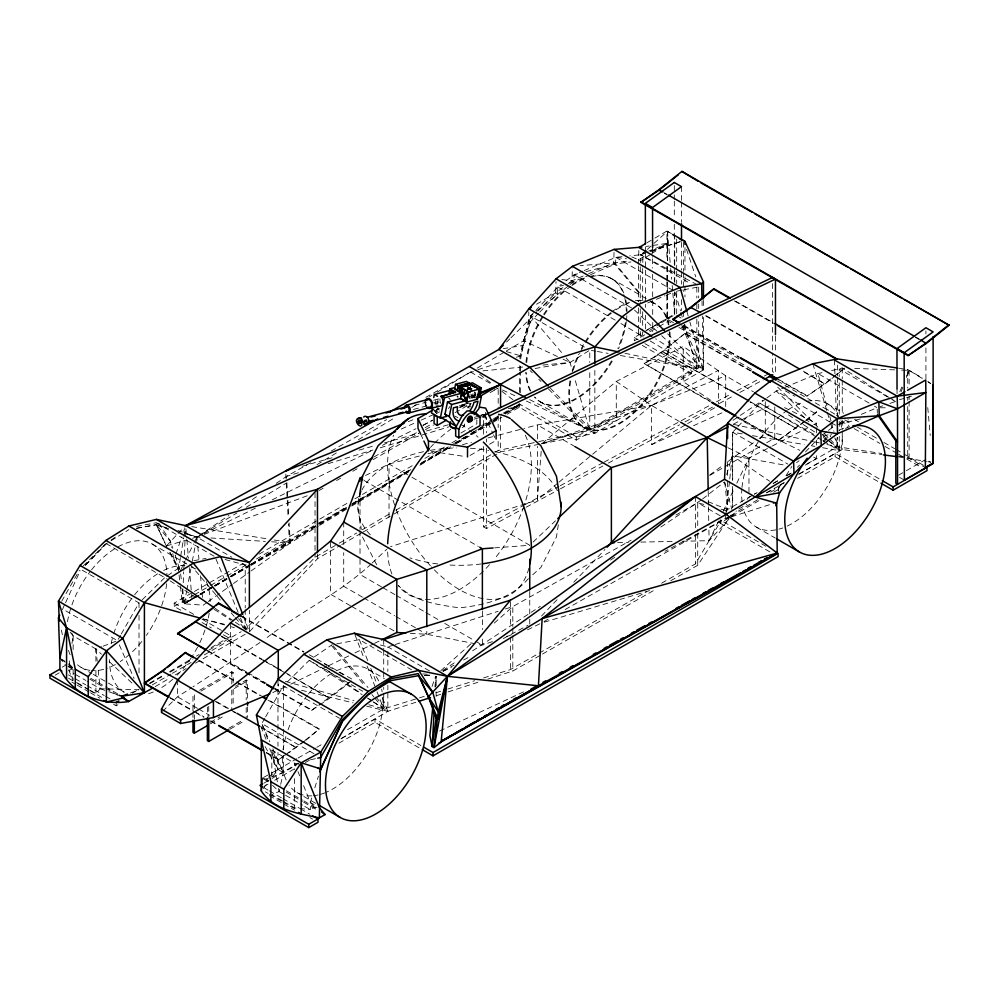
<?xml version="1.0" encoding="UTF-8"?>
<svg xmlns="http://www.w3.org/2000/svg" width="999" height="999" viewBox="0 0 999 999"><rect width="100%" height="100%" fill="white"/><g stroke="black" fill="none" stroke-linecap="round" stroke-linejoin="round"><path stroke-width="0.75" stroke-dasharray="5 3.75" d="M667.369 294.443L667.344 319.093L660.851 323.201M667.369 292.907L667.382 282.118M667.382 280.582L667.394 266.721M667.394 260.564L667.432 231.293L674.75 236.301M667.344 294.468L667.344 319.093L674.737 314.822L674.737 291.733M674.737 282.492L674.737 271.716M674.737 265.559L674.75 237.849M436.138 696.49L436.151 691.845M436.163 685.639L436.176 676.348L435.502 687M654.083 243.319L667.432 231.293L667.344 260.627M671.465 233.629L666.957 231.019L666.845 260.339M519.48 392.307L519.692 372.302M519.705 370.754L519.767 364.598M519.83 358.441C521.478 342.782 529.395 327.859 528.758 311.813M520.292 392.782L520.516 372.777M520.529 371.241L520.604 365.085M520.666 358.928L523.726 340.709L530.569 315.996L534.765 311.538M736.862 427.772L732.667 432.23L732.454 480.219M537.887 311.139L555.694 292.844L556.006 281.606M568.256 283.591L572.027 280.819L572.377 267.794M614.023 252.397L613.723 262.874L638.548 292.682L640.259 293.669L615.534 263.911L613.723 262.874L580.069 265.697M638.548 264.248L638.873 249.051M182.967 588.886L182.38 602.772L184.203 603.821L203.222 605.169L207.005 602.459M183.229 582.704L183.679 571.903M183.754 570.367L184.141 561.101M184.403 554.932L185.127 537.962M185.19 536.413L185.514 528.696M570.054 284.628L573.826 281.855L574.138 274.775L582.754 271.154M539.685 312.175L557.492 293.881L557.804 287L561.301 284.378M622.015 256.681L615.834 257.317L615.521 263.911L590.496 274.675M516.283 357.28L520.704 355.856L530.269 321.865L530.569 315.996L535.252 312.15M541.196 451.361L537.425 500.012L390.497 546.678M471.978 388.399L471.978 389.148M434.915 686.95L436.026 676.311M725.898 514.16L725.386 518.743L562.986 610.776M726.061 512.624L729.582 480.494M729.745 478.946L732.292 455.694L785.763 465.309M73.139 669.692L73.139 680.469L68.919 670.679L69.855 657.367M71.965 643.518L73.139 635.826L71.753 633.054M360.139 491.433L357.804 506.605L361.301 529.37M558.329 524.825L556.455 536.962L540.809 567.569L529.507 577.597M180.444 557.692L178.459 569.905L180.245 584.84M180.694 556.156L183.666 537.837M183.916 536.301L185.152 528.671M778.046 490.472L780.256 484.777M198.963 595.354L184.203 603.821L186.513 591.695M186.801 590.172L190.834 568.943M192.283 561.351L195.454 544.667M195.742 543.156L196.903 537.087L228.908 515.409M437.038 404.62L438.611 396.94M472.852 390.934L469.667 389.098L470.566 384.752M469.667 389.098L470.554 386.576M470.192 389.185L471.241 384.627M469.48 397.277L470.067 394.38M470.367 392.932L471.253 388.599M474.45 397.527L471.266 395.691L471.703 393.544M471.965 398.564L473.139 392.869M474.013 398.014L475.949 392.12M282.555 800.923L271.828 794.729L279.046 791.558L280.369 785.726M280.707 784.277L283.366 772.627L283.366 755.581M726.66 474.625L732.292 455.694L769.592 481.243M283.891 801.697L294.605 807.879L310.339 809.627L310.339 802.459L312.138 796.615M314.822 787.849L318.419 776.161M169.768 552.584L178.459 569.905L173.963 559.702L175.424 555.444M175.911 554.02L181.756 536.975M183.704 531.293L184.665 528.459M538.636 313.261L530.269 321.865L523.726 340.709L523.576 345.392L503.359 348.614M432.03 686.488L435.664 676.248M901.16 391.633L902.746 387.387M906.455 377.472L909.115 370.379L923.138 378.996M899.862 391.62L902.946 384.54M906.642 376.049L909.115 370.379L899.774 370.042M62.4 609.677L64.798 604.045M65.572 602.734L80.157 570.829M470.417 403.683L467.32 409.053M718.568 521.066L709.115 540.684L682.742 541.233M723.288 511.251L734.103 488.836M736.8 483.229L748.963 458.004L771.016 446.665M180.282 570.966L184.94 561.475M185.602 560.127L193.581 543.868M194.243 542.507L196.903 537.087L202.235 533.866M435.539 412.337L437.724 408.316M61.663 601.298L79.383 570.317M118.232 639.323L120.542 635.289M121.304 633.94L139.023 602.959L81.493 569.742M264.872 718.169L261.788 723.551L268.656 741.708M265.647 716.82L283.366 685.851L339.548 718.293M467.12 388.798L470.417 387.387M661.6 583.204L695.366 563.923L721.315 520.104M726.036 512.15L727.609 509.49L753.071 494.955L748.963 497.277L745.816 500.711M786.063 475.599L791.87 466.408M471.341 388.511L470.354 389.298M670.729 580.719L697.727 565.284L730.968 514.997M263.162 788.623L268.719 781.455M272.427 776.685L277.972 769.517L296.715 758.803M136.501 528.259L156.356 524.712L166.433 545.916L176.973 534.59M90.559 690.521L95.916 693.618L100.2 688.748L97.89 667.332M729.033 518.981L709.115 540.684L708.853 526.835M730.082 517.844L736.375 510.988M770.616 492.107L778.596 487.412L783.815 481.73M235.339 622.215L249.375 631.83L317.47 558.703L340.359 545.354M535.814 310.414L557.804 287L563.623 285.127M737.911 426.648L759.902 403.234L765.734 398.863M805.494 451.91L819.105 437.412M541.558 615.996L558.741 597.964M573.788 582.18L604.944 549.487M85.415 565.159L105.906 543.893L109.865 541.595M85.552 565.234L106.031 543.968M178.059 533.466L184.565 526.735M240.497 618.044L245.23 629.445L315.035 557.292L337.924 543.943M510.926 337.799L536.838 312.212M797.414 467.257L799.512 465.109M83.392 565.784L94.168 555.169M95.255 554.108L104.957 544.542M142.258 599.775L164.91 577.472L187.912 561.763M287.675 681.593L309.24 660.364L362.762 691.258M162.55 711.413L177.497 696.803L191.733 687.649M506.555 342.045L509.84 338.861M533.091 542.082L555.469 520.804M683.753 289.797L696.84 287.262L698.688 285.527L698.688 297.839M538.723 441.608L589.772 430.357L696.84 368.831L698.688 367.095L698.688 317.844M371.166 563.973C339.46 593.593 299.25 612.275 265.172 638.998M372.29 562.924L386.788 549.25M646.291 250.337L640.559 254.757L629.732 255.881M647.402 249.338L652.971 244.33M440.834 670.654L472.177 642.757M494.23 623.126L512.812 606.58L631.106 540.172M528.384 578.596C511.426 598.813 484.627 605.107 459.465 607.842C438.236 604.832 413.973 601.673 398.464 585.626M679.357 421.491L651.498 405.407L616.283 381.481L616.283 420.754L541.783 443.756L616.283 381.481L683.254 346.416L725.711 375.811L753.408 391.795M557.829 483.079L537.425 500.012L537.425 446.366M559.04 482.092L591.458 455.194M592.657 454.208L651.498 405.407L718.468 370.342L718.468 404.046M536.426 311.188L568.806 285.564M268.481 777.185L277.972 769.517L277.972 752.409M467.232 388.648L467.894 388.299M751.523 371.029L685.214 333.204L662.237 351.486L644.193 363.574L710.501 401.923M685.214 333.204L662.237 352.023L644.193 364.111M348.976 682.367L321.89 702.946M351.386 680.968L329.633 698.289L311.576 710.376L275.037 689.535M303.684 741.445L287.412 753.271M304.895 740.484L319.405 728.945L267.982 699.612M304.895 741.021L288.699 752.934M306.106 740.059L319.405 728.945M844.317 368.094L824.974 383.491L806.93 396.103L778.508 379.895M835.851 375.362L824.974 384.016L806.93 396.103M837.062 374.4L844.317 368.619M804.682 421.166L778.171 440.509L737.574 417.357M805.893 420.204L819.192 409.615M804.682 421.69L778.171 440.509M805.893 420.729L817.981 411.101M796.665 462.624L799.063 460.726M701.373 499.925L659.989 527.597M702.597 498.976L724.487 481.905L731.892 509.502M565.971 280.881L574.138 274.775L580.044 273.214M766.907 397.989L776.235 391.009L783.416 387.999M822.602 434.79L827.272 431.306M828.433 430.432L835.439 425.187L831.393 422.852M536.525 304.245L555.694 292.844L566.995 284.515M709.69 475.037L723.288 465.01M728.221 461.351L754.17 442.207M759.103 438.561L765.284 434.003L765.284 401.723M823.176 441.87L830.718 436.326M208.267 601.56L232.23 584.427M233.491 583.528L249.887 571.815M251.149 570.916L290.247 542.969L318.319 526.136M260.04 642.507L193.019 686.825M111.151 539.997L117.532 535.639M314.348 656.867L332.242 644.655M237.862 509.34L258.354 495.467M276.273 483.316L286.513 476.386L312.225 461.8M733.029 420.279L762.699 400.387M311.576 710.376L320.604 703.808M266.209 752.896L278.384 759.839L286.126 754.133M278.384 759.839L287.412 753.795M182.417 588.886L184.203 603.821L194.63 597.127M442.694 670.516L457.005 661.101M472.614 650.836L540.284 606.331M610.551 560.114L615.746 556.693M650.461 254.408L640.259 260.751L640.259 265.235M651.76 253.584L667.344 243.706L648.688 251.074M649.163 330.607L659.552 324.026M111.014 540.734L128.908 529.645M203.571 533.066L236.938 512.937M246.278 507.305L286.326 483.154M317.033 464.635L338.386 451.748M358.404 439.672L395.779 417.132M411.8 407.467L417.132 404.245M429.145 397.003L431.818 395.392M437.162 392.17L470.529 372.053L476.436 370.142M250.799 564.997L318.544 525.024M319.867 524.225L350.324 505.969M351.648 505.169L411.301 469.405L352.535 504.245M420.641 463.811L449.987 446.216M455.319 443.019L499.338 416.62M504.682 413.424L519.355 404.632L520.154 405.094L505.457 413.911M319.655 525.324L346.391 509.303M351.735 506.093L409.215 471.628M419.905 465.209L450.649 446.778M455.994 443.568L492.082 421.928M493.419 421.116L500.099 417.12M198.851 595.279L184.203 603.821L198.951 595.054M200.287 594.268L213.699 586.288M215.035 585.501L229.782 576.735M231.119 575.936L249.887 564.785M251.236 563.985L318.256 524.15M319.605 523.351L350.437 505.019M351.773 504.22L410.764 469.168M421.491 462.787L452.322 444.468M453.658 443.668L467.07 435.701M472.427 432.517L492.544 420.567M493.881 419.767L499.238 416.583M504.607 413.386L519.355 404.632L516.358 405.482M184.203 603.821L198.901 595.129M200.237 594.343L213.599 586.438M214.935 585.651L229.62 576.947M230.956 576.161L249.663 565.097M250.999 564.31L347.19 507.405M420.766 463.886L448.976 447.202M455.681 443.231L491.945 421.778M493.294 420.979L500.012 417.008M505.382 413.836L520.154 405.094L508.254 408.728M646.927 242.807L653.608 238.873M654.944 238.087L666.957 231.019M477.172 368.132L505.107 351.673M506.431 350.899L523.726 340.709L557.392 356.531M729.382 516.396L665.084 551.286M730.706 515.609L758.641 499.163M638.548 329.083L638.548 335.14L640.259 336.139L642.669 334.727L642.669 331.643M263.474 778.508L266.109 779.108L283.366 772.627L296.753 764.784M340.959 738.848L387.849 711.325L417.245 701.847M200.187 594.505L213.499 586.738M214.835 585.963L229.483 577.422M230.819 576.648L249.463 565.784M339.273 543.169L356.78 532.954M362.175 529.82L390.447 513.336M395.841 510.189L494.155 452.884M495.504 452.097L498.189 450.537L537.225 441.933M341.708 544.567L361.9 532.792M363.249 532.005L392.857 514.722M394.205 513.936L500.561 451.898L540.097 444.093M541.62 443.793L594.842 433.279L703.458 369.842L703.458 315.896M725.711 406.556L725.711 375.811L651.498 405.407L651.498 444.68L686.325 424.35M687.662 423.564L718.468 405.569M155.17 686.613L169.98 678.009M175.362 674.874L186.126 668.618M195.542 663.136L245.329 634.178M766.395 492.857L774.487 488.161M779.894 485.027L783.94 482.679M798.775 474.075L842.257 449.538L881.755 454.682M631.755 256.88L638.548 259.765L646.64 255.095M652.022 251.973L666.845 243.419L646.266 246.441M423.189 425.349L432.292 420.092M460.964 432.979L476.848 423.801L476.848 415.247M62.2 667.195L65.647 665.209L60.852 659.465M646.865 329.97L658.628 323.177M659.939 322.427L674.313 314.123L674.313 292.445M180.856 610.264L174.226 606.43L174.226 603.109L193.094 592.22M194.443 591.445L242.969 563.424M259.141 554.083L318.456 519.842M319.805 519.068L348.114 502.722M354.845 498.838L412.812 465.372M424.937 458.366L446.503 445.916M451.898 442.807L457.292 439.685M481.555 425.686L492.332 419.455M493.681 418.681L501.773 414.011M503.121 413.224L519.293 403.896L576.286 436.788L691.308 370.379L691.308 373.701L576.286 440.109L519.293 407.205L507.167 414.21M644.742 334.79L634.315 340.809L634.315 337.487L643.443 332.217M643.943 332.03L656.068 325.025M657.417 324.25L668.194 317.919L670.891 319.48M55.232 675.137L59.203 672.839M174.226 606.43L193.094 595.541M194.443 594.767L209.278 586.201M210.614 585.426L225.449 576.86M226.798 576.086L247.015 564.41M256.443 558.965L315.759 524.725M317.108 523.938L346.765 506.818M352.147 503.708L411.463 469.468M420.891 464.023L450.549 446.903M457.292 443.007L490.984 423.551M492.332 422.777L501.773 417.332M649.949 331.78L657.779 327.26M659.078 326.511L668.194 321.241L672.24 323.576M199.975 594.055L213.324 586.351M214.66 585.589L229.345 577.122M230.682 576.348L249.363 565.571M250.699 564.81L289.423 542.482L288.449 523.813M72.153 668.818L68.919 670.679L74.126 673.688M470.117 455.444L484.415 447.19M489.622 444.18L494.817 441.183M132.243 693.156L138.923 689.298M149.625 683.116L164.335 674.625M169.693 671.54L191.084 659.178M196.441 656.093L199.113 654.545M211.151 647.602L231.219 636.013L231.219 639.335L201.786 656.318M113.536 704.208L116.196 705.744L120.205 703.421M152.298 684.889L171.029 674.088M172.365 673.314L191.084 662.499M199.663 690.284L231.793 671.74L233.154 672.527L233.154 683.229M201.036 691.083L233.154 672.527M235.489 686.238L246.204 680.057L247.565 680.843L247.565 700.711M234.178 688.573L247.565 680.843M210.377 722.289L219.743 716.882M210.402 723.85L225.125 715.359M228.796 728.296L243.519 719.792M230.17 729.083L244.892 720.579M263.986 783.116L270.667 779.257M272.003 778.483L298.751 763.036M341.558 738.323L374.987 719.03L420.879 745.516M738.785 508.991L746.815 504.358M766.87 492.769L784.265 482.742M798.975 474.238L835.089 453.396L880.968 479.882M263.986 786.438L267.994 784.115M274.688 780.256L294.742 768.681M305.444 762.499L309.453 760.177M338.886 743.194L374.987 722.339L420.879 748.838M765.946 546.291L720.067 519.805L720.067 523.126L730.756 516.945M732.092 516.171L758.853 500.724M773.563 492.232L780.244 488.374M797.639 478.334L835.089 456.718L880.968 483.204M317.008 807.404L314.648 807.13L310.339 809.627L303.821 805.856M898.476 475.237L905.007 471.466M906.318 470.704L925.923 459.39M374.013 456.943L417.095 432.305M425.174 427.684L431.905 423.826M460.177 407.654L468.244 403.034L470.829 404.533M319.081 490.534L323.114 488.224M336.588 480.519L340.622 478.209M352.747 471.266L358.129 468.181M372.939 459.702L418.731 433.491M425.462 429.645L433.554 425.025M455.094 412.687L471.253 403.434M490.109 392.644L498.189 388.024L494.006 390.097M200.312 594.58L213.736 586.875M215.072 586.101L229.845 577.634M231.181 576.86L249.975 566.071M251.323 565.309L290.247 542.969L289.123 522.839M709.927 475.299L761.263 445.841M766.67 442.744L774.774 438.086L799.812 450.337M773.276 483.329L778.683 480.219M786.787 475.574L792.182 472.465M807.042 463.936L816.508 458.516L816.508 453.921M298.052 758.041L315.447 748.064M316.795 747.302L323.476 743.456M347.577 729.657L383.716 708.94L417.982 698.301M487.824 679.095L512.812 671.028L541.158 654.82M542.507 654.045L655.881 589.21M773.164 483.491L779.869 479.67M786.563 475.836L791.92 472.777M805.319 465.134L837.487 446.778L881.767 453.509M483.553 677.946L510.377 669.617L646.753 591.695M149.775 683.653L164.573 675.262M169.942 672.202L192.807 659.228M208.941 650.062L241.196 631.73M331.168 451.061L386.638 419.617M425.874 397.365L470.529 372.053L473.626 371.753M544.043 621.515L548.101 619.218M675.973 514.985L697.727 502.772L706.468 505.182M263.474 777.484L270.067 773.863M271.391 773.139L277.972 769.517L283.366 772.652L272.889 748.788M443.044 671.091L454.008 665.184M463.598 660.002L470.454 656.306M503.346 638.548L528.021 625.237M483.591 446.541L483.591 526.873L523.314 505.531M524.687 504.807L558.928 486.413M560.289 485.676L602.747 462.862M604.12 462.137L710.951 404.745M716.433 401.81L731.493 393.718M736.975 390.771L758.89 378.996M764.372 376.061L769.842 373.114M483.591 526.873L486.463 528.533L524.812 507.929M526.186 507.192L559.053 489.535M560.427 488.811L602.884 465.996M608.366 463.061L679.582 424.8M685.064 421.853L712.462 407.142M719.305 403.471L734.377 395.379M739.847 392.432L763.136 379.92M733.416 424.113L772.015 404.27M772.389 445.954L812.362 425.399M813.748 424.687L816.508 423.276L816.508 426.336M192.545 538.349L202.472 534.328M203.871 533.641L255.482 508.104M272.215 499.825L374.051 449.438M382.417 445.304L415.896 428.733M422.864 425.287L432.629 420.454M459.14 407.342L467.507 403.209M443.106 671.39L451.398 667.307M527.497 629.857L539.947 623.738M285.252 686.85L272.64 692.619M290.834 684.128L327.085 666.47M328.484 665.796L349.4 655.606M354.982 652.884L373.102 644.055M374.5 643.368L380.082 640.659M365.534 475.437L389.023 464.023L420.492 455.731M483.591 434.178L483.591 415.634L486.401 414.298M439.66 731.006L526.411 690.546M651.498 444.68L687.911 428.234M693.506 425.711L725.711 411.163M401.261 429.033L415.447 422.677M421.116 420.142L435.302 413.786M436.725 413.149L439.56 411.875M469.355 398.539L476.448 395.367M561.875 279.533L572.027 280.819L583.141 276.036M588.698 273.639L613.723 262.874L629.782 260.851M569.455 283.266L589.11 275.274M845.466 428.446L849.637 426.648M584.203 270.554L615.834 257.317L626.523 258.816M647.714 302.934L654.894 299.925M656.343 299.325L664.959 295.716M666.408 295.105L670.716 293.306M784.864 387.4L817.931 373.551L824.025 372.265M839.747 423.376L848.376 419.767M861.313 414.348L877.134 407.729L874.437 406.181M408.266 421.653L415.472 418.756M434.228 411.226L439.997 408.903M468.831 397.315L476.048 394.418M647.265 251.648L642.956 253.346L642.669 267.033M70.23 632.255L73.139 635.826L95.916 648.975L101.661 646.753M103.097 646.203L117.457 640.671L62.6 609.003M186.476 533.99L196.903 537.087L202.735 534.902M204.196 534.353L307.742 495.579M130.394 692.981L139.023 689.747L100.2 688.748L87.163 681.218M889.035 397.44L842.257 367.969L830.107 370.966M492.432 641.595L482.38 645.142L476.373 643.968M506.78 636.513L511.088 634.989M541.783 443.756L651.498 405.407L537.425 424.912L523.926 428.459M879.957 406.78L882.791 405.819M889.872 403.434L895.541 401.523L890.334 398.251M436.463 409.278L439.398 408.304M644.855 253.346L640.559 254.757L640.259 260.751L638.548 259.765M650.599 251.461L682.155 241.096M477.909 369.667L510.377 359.19M393.731 644.992L387.849 646.89L380.357 644.979M395.192 644.517L498.114 611.326M505.457 608.953L512.812 606.58L512.812 626.535M436.363 695.691L440.771 694.268M448.126 691.895L478.996 681.942M729.844 517.332L725.386 518.743L721.44 516.471M731.33 516.858L774.375 503.184M650.212 251.074L682.142 241.084M419.468 697.839L425.437 695.991M435.864 692.757L441.82 690.896M447.789 689.048L474.612 680.731M298.426 472.752L286.513 476.386L286.775 481.031M328.184 463.673L372.827 450.049M380.269 447.777L448.726 426.885M474.026 419.168L479.97 417.345M481.468 416.895L485.926 415.534M544.305 622.165L649.949 590.496M166.433 545.916L186.738 540.034M899.425 399.725L905.181 398.052M906.63 397.639L912.387 395.966M823.263 436.226L828.808 434.627M302.16 466.258L332.118 457.754M359.078 450.099L375.562 445.429M384.54 442.882L418.993 433.104M426.486 430.981L448.951 424.6M474.413 417.382L478.908 416.096M480.407 415.671L486.401 413.973M467.932 387.774L469.405 388.948L466.533 389.71M467.632 389.111L470.492 388.349M414.273 405.407L426.198 402.21M433.666 400.212L441.121 398.214M433.541 402.797L440.559 400.924M413.499 409.428L428.421 405.432M434.39 403.833L440.347 402.235M471.266 395.691L475.686 394.505M435.227 411.925L437.724 411.251M466.983 403.409L463.049 404.47L469.393 408.129M585.963 271.666L615.521 263.911L630.981 261.938M427.997 453.746L453.471 447.04M462.475 444.667L471.466 442.295M487.949 437.949L496.953 435.576M498.451 435.177L522.427 428.858M838.436 424.438L862.437 418.431M310.527 759.752L317.769 758.179M682.305 290.085L675.024 291.496L680.481 310.826M136.576 526.386L156.169 522.777L161.988 524.825M136.626 528.321L156.356 524.712L166.496 527.809M193.931 560.651L205.994 558.429M336.763 643.818L359.378 639.647L411.551 669.78M535.139 368.481L570.029 362.462L589.772 350.174L589.772 362.512M482.904 370.854L524.7 366.833M542.932 365.072L570.029 362.462L572.602 371.316M424.737 675.711L430.457 675.249M494.605 547.864L529.745 545.267L409.115 475.636M424.35 675.312L430.269 675.049M617.594 542.582L628.446 542.357M640.859 542.107L673.438 541.421M880.244 407.754L888.036 407.804M854.694 368.419L898.226 369.992M410.302 633.304L426.798 634.29L474.875 643.681M186.763 533.99L196.903 537.087L201.561 537.387M210.901 537.974L265.347 541.396M271.578 541.795L290.247 542.969M422.727 673.925L427.21 674.213M898.476 456.868L926.46 461.438M459.465 405.369L470.916 406.88M898.563 368.194L907.729 369.58L922.577 378.159M898.563 456.056L907.729 457.455L925.349 467.632M461.613 404.37L470.629 405.769M482.642 417.42L485.651 417.882L492.844 433.379M431.468 451.361L466.021 456.705M191.746 526.61L268.057 539.01M274.163 540.009L289.423 542.482M732.667 480.032L732.667 432.23L743.331 434.066M752.459 435.639L804.232 444.555M811.837 445.879L814.884 446.403M822.502 447.714L839.247 450.599L839.247 432.13M591.308 350.437L595.891 351.236M597.414 351.511L608.129 353.371M620.367 355.507L696.84 368.831L696.84 318.044M927.909 461.7L930.793 462.237L928.321 460.776M625.012 353.284L703.458 369.842L702.334 316.034M733.628 424.413L813.398 441.595M814.909 441.92L819.417 442.894M826.947 444.518L837.487 446.778L837.487 437.537M298.951 764.173L294.605 763.236L271.828 750.087L271.828 776.26M301.536 690.284L353.022 702.834M366.645 706.156L387.849 711.325L387.849 691.383M203.346 618.993L224.288 624.225M458.316 397.078L456.993 396.491M225.1 559.515L245.23 564.997L245.23 607.954M721.028 509.203L726.847 510.801M202.884 618.893L225.374 625.149M231.381 626.823L234.378 627.659M285.427 681.38L353.921 700.586M368.818 704.77L383.716 708.94L383.716 687.349M506.381 351.573L520.704 355.856M156.681 525.162L168.594 528.696M100.2 688.748L107.392 691.233M108.829 691.733L117.457 694.73M177.984 530.444L182.355 531.98M183.804 532.492L196.903 537.087L231.805 557.242M68.169 666.196L71.965 667.694M469.505 388.474L470.204 388.561L469.243 388.261M707.979 501.635L727.609 509.49L727.609 480.182M502.422 389.972L517.919 397.14M526.373 401.049L589.772 430.357L589.772 370.217M563.011 359.165L570.029 362.462L564.11 355.494M784.502 407.617L816.508 423.276M813.723 457.155L816.508 458.516M728.096 447.789L748.963 458.004L748.963 494.255M529.67 399.612L594.842 433.279L594.842 368.506M448.713 398.426L449.438 398.801M697.327 284.802L640.559 254.757L690.147 283.391M735.614 301.149L773.513 322.752M734.265 300.899L773.513 323.289M705.881 315.572L758.666 345.666M803.321 371.141L824.974 384.016L801.972 370.891M705.881 316.096L758.666 346.203M683.778 325.337L739.26 356.98M778.508 379.37L806.93 395.579M683.778 325.874L739.26 357.517M685.214 333.741L751.523 371.553M785.351 390.846L794.829 396.253M729.907 390.085L662.237 351.486L729.907 390.609M750.212 401.66L796.215 428.421L750.212 402.185M644.193 363.574L710.501 401.398M737.574 416.833L778.171 439.985M241.633 616.196L303.883 651.698M309.29 654.782L352.597 679.482M241.633 616.72L303.883 652.222M324.176 663.798L326.885 665.346M328.234 666.121L332.305 668.431M339.061 672.29L344.48 675.374M221.366 636.026L261.963 659.178M263.311 659.952L275.499 666.895M276.848 667.669L283.616 671.528M284.965 672.29L329.633 698.289L287.675 674.362M221.366 636.55L264.673 661.251M266.021 662.012L278.209 668.968M279.558 669.73L286.326 673.588M207.38 650.424L265.572 683.603M275.037 689.01L311.576 709.852M207.38 650.948L265.572 684.14M198.963 660.252L235.502 681.093M236.85 681.867L261.214 695.754M198.963 660.776L235.502 681.618M236.85 682.392L259.852 695.516M267.982 700.137L319.405 729.47M216.583 701.685L230.12 709.402M231.481 710.177L235.539 712.499M261.251 727.16L296.428 747.751L261.251 727.684M215.235 701.448L231.481 710.701M232.829 711.475L235.539 713.024M170.117 697.564L193.132 710.689M194.48 711.463L203.958 716.857M210.714 720.716L217.482 724.575M266.209 752.359L278.384 759.315M170.117 698.089L194.48 711.987M195.829 712.762L203.958 717.394M210.714 721.253L217.482 725.112M664.372 192.795L667.07 194.343M915.321 336.8L919.367 339.123M664.372 193.319L667.07 194.867M915.321 337.325L919.367 339.648M887.499 396.878L839.247 369.031L839.247 376.723M892.856 399.975L895.541 401.523M869.055 403.072L817.931 373.551L828.183 410.589M615.834 257.317L673.688 290.721M676.71 315.509L681.505 318.269M611.525 278.621L648.638 300.05M649.987 300.824L655.381 303.933M827.547 403.871L843.718 413.199M854.507 419.43L858.541 421.765M681.68 325.699L739.635 359.165M777.384 380.956L838.036 415.971M844.779 419.867L851.51 423.763M856.905 426.873L878.471 439.323M883.865 442.432L894.654 448.663M895.991 449.438L902.734 453.334M904.083 454.108L924.3 465.784M673.588 322.727L666.845 318.806L666.845 294.193M681.093 327.048L684.964 329.295L703.458 369.842L655.656 338.748M678.983 327.472L754.47 371.054M840.733 420.854L848.825 425.524M854.207 428.633L879.819 443.419M885.214 446.541L897.339 453.534M898.688 454.32L905.431 458.204M906.78 458.991L921.602 467.544M830.057 422.077L776.235 391.009L808.865 421.865M574.138 274.775L633.329 308.953L657.155 331.406M572.027 280.819L573.826 281.855M899.562 477.372L904.357 480.144M813.723 434.315L759.902 403.234L816.77 437.175M557.804 287L617.007 321.178M634.315 337.487L638.299 339.772M644.917 343.606L691.308 370.379M555.694 292.844L557.492 293.881M642.27 345.392L691.308 373.701M736.263 417.257L765.284 434.003L774.774 438.086L774.774 404.383M732.667 432.23L787.836 464.073M584.39 347.065L530.569 315.996L563.124 354.333M528.459 320.829L530.269 321.865M540.359 401.885L584.215 427.197M756.38 527.135L775.249 538.024M720.117 515.709L697.727 502.772L697.727 531.743M470.529 372.053L492.919 384.977M720.067 523.126L771.353 552.734M575.074 446.653L537.425 424.912L537.425 440.234M474.6 395.167L478.571 397.465M477.235 398.763L471.216 395.392L474.75 397.427M483.591 415.634L486.463 417.295L486.463 432.742M455.232 416.208L457.904 417.744M407.779 474.862L389.023 464.023L389.023 519.443M364.048 480.444L478.346 546.441M381.531 586.913L360.015 574.487L360.015 557.392M382.879 587.687L394.98 594.68M396.316 595.454L424.563 611.763M425.899 612.537L439.348 620.304M444.73 623.401L474.313 640.484M475.661 641.258L482.38 645.142L482.38 637.374M362.475 597.152L343.718 586.326L343.718 552.659M363.811 597.926L394.63 615.721M395.979 616.495L416.071 628.109M417.42 628.883L426.798 634.29L426.798 628.171M350.437 605.731L330.557 594.255L330.557 541.121M351.76 606.493L394.168 630.981M429.47 670.916L387.849 646.89L387.849 649.949M242.545 563.448L245.23 564.997M152.223 544.055L189.972 565.846M191.321 566.633L195.354 568.968A71.166 41.084 -60 0 0 191.159 567.057M368.244 669.305L384.415 678.646M106.031 543.481L168.794 579.982M174.226 603.109L194.106 614.585M202.06 619.18L223.264 631.43M224.588 632.192L231.219 636.013M202.06 622.502L211.338 627.859M223.264 634.74L231.219 639.335M246.466 671.877L230.544 662.687L230.544 624.375M247.789 672.639L266.346 683.353M274.3 687.949L278.284 690.247L278.284 684.115M313.973 753.683L261.788 723.551L269.805 741.782M197.465 708.328L177.497 696.803L177.497 681.705M198.789 709.103L209.44 715.247M81.056 667.32L91.846 673.551M93.194 674.325L124.188 692.232A71.166 41.084 -60 0 1 109.453 659.652M297.078 792.569L302.472 795.679M303.821 796.465L315.946 803.458M303.596 785.651L310.339 802.459L316.77 806.181M61.189 659.065L65.047 661.288M268.806 780.656L266.109 779.108L268.269 781.181M286.338 790.783L302.51 800.124M303.858 800.898L316.97 808.778M90.759 678.309L104.246 686.101M105.594 686.875L117.72 693.88M263.499 778.983L268.856 782.08M286.263 792.132L302.335 801.41M303.671 802.185L317.07 809.914M68.332 666.758L73.689 669.842M89.76 679.12L104.483 687.624M105.832 688.398L117.882 695.354M272.577 785.326L279.046 791.558L284.265 794.567M285.564 795.316L302.51 805.107M75.437 674.45L85.864 680.469M68.481 674.874L73.776 677.934M75.112 678.708L85.714 684.827M87.038 685.589L104.258 695.541M105.594 696.303L110.889 699.362M264.023 787.774L268.069 790.109M269.418 790.883L281.568 797.901M282.917 798.676L299.113 808.029M300.462 808.815L309.902 814.26M77.16 682.792L89.223 689.747M68.481 678.196L76.436 682.792M77.76 683.553L88.362 689.672M89.685 690.446L104.258 698.863M265.372 791.87L268.069 793.431M269.418 794.205L281.568 801.223M282.917 801.997L297.764 810.576M309.902 817.582L312.612 819.143M269.293 795.604L282.567 803.283M283.903 804.045L294.53 810.177M71.891 682.092L75.874 684.39M77.21 685.164L89.161 692.057M90.497 692.831L99.788 698.201M818.094 437.962L822.052 440.334M823.376 441.121L839.247 450.599L835.963 438.748M620.991 323.564L643.618 337.063M650.274 341.034L696.84 368.831L684.265 324.213M928.246 382.13L930.793 383.691M309.24 660.364L362.075 694.617M367.232 697.964L372.377 701.298M373.676 702.135L387.849 711.325L381.019 694.13M170.092 580.831L196.004 597.589M214.136 609.328L230.981 620.217M788.411 414.91L816.82 433.354M823.276 437.55L828.446 440.909M829.732 441.745L837.487 446.778L837.162 437.475M710.926 400.449L683.254 381.655L683.254 346.416M927.759 381.406L930.244 383.117M325.749 669.268L361.813 693.955M368.256 698.363L372.115 701.011M373.401 701.885L383.716 708.94L377.06 691.808M214.935 608.216L234.066 621.328M61.114 659.215L67.17 663.698M68.382 664.597L73.227 668.194M479.645 374.338L493.294 384.74M501.985 391.371L513.149 399.887M467.582 387.162L468.806 389.535M661.688 335.676L696.84 368.831M822.364 434.64L826.872 438.886M827.996 439.96L839.247 450.599M95.916 661.288L95.916 648.975L101.448 654.195M109.178 661.513L134.603 685.564M777.684 387.15L817.919 427.26M824.437 433.766L828.783 438.111M829.869 439.198L837.487 446.778L834.839 437.874M530.157 370.617L532.317 372.789M538.823 379.308L540.996 381.481M548.588 389.086L589.772 430.357L574.313 377.222M667.669 333.878L703.458 369.842L689.859 321.94M550.337 388.174L594.842 433.279M310.339 802.459L314.648 807.13M68.919 663.523L72.365 667.257M189.922 564.148L216.071 595.017M217.07 596.203L221.104 600.948M231.156 612.824L234.178 616.383M235.177 617.569L244.231 628.259M333.241 645.841L367.994 687.512M375.936 697.04L387.849 711.325M331.768 645.791L364.111 685.114M371.953 694.642L373.913 697.027M374.887 698.214L383.716 708.94M238.549 618.581L249.375 631.83L249.375 610.227M469.38 388.236L468.731 387.275M434.428 410.139L436.963 413.736M158.878 523.276L170.467 541.321L172.802 548.376M170.08 552.509L179.583 569.705M265.097 746.565L277.972 769.517L268.893 746.553M682.205 325.986L698.688 367.095M469.143 387.949L468.856 387.237M362.475 536.962L376.76 564.91M283.366 772.627L271.828 750.087L277.447 782.342M166.821 546.965L156.231 524.637L170.467 541.321L171.628 547.452M493.506 434.79L494.805 437.612M420.616 433.978L423.226 439.622M119.306 644.879L134.091 678.521M474.787 392.02L475.886 394.568M474.662 392.058L475.761 394.605M474.537 393.668L475.636 396.228M238.124 612.337L215.035 556.768L156.169 522.777L156.356 524.712M295.729 766.046L294.605 763.236L294.605 769.392M297.977 771.64L299.663 775.848M359.378 639.647L367.919 661.151M370.766 668.319L376.461 682.654M260.951 726.46L266.621 740.808M354.895 634.677L363.761 657.529M367.095 666.096L374.85 686.088M243.319 615.908L249.375 631.83M686.513 249.313L695.766 276.835M175.137 555.432L179.82 569.555M812.861 363.711L826.935 411.176M827.372 412.662L830.007 421.566M830.444 423.052L832.642 430.469M686.887 311.451L688.161 315.946M680.906 312.312L682.579 318.269M829.819 416.521L831.043 420.966M831.455 422.452L833.915 431.331M61.339 630.132L62.375 634.69M172.79 553.571L173.963 559.702M278.509 788.486L279.046 791.558M180.644 573.95L181.531 581.418M180.419 586.338L182.38 602.772L191.97 598.676L191.558 594.005M95.916 648.975L97.24 661.213M724.824 482.305L727.609 509.49M196.903 537.087L197.19 540.184M197.765 546.366L198.913 558.753M200.487 575.774L202.497 597.427M927.759 407.592L930.256 435.464M667.432 231.293L670.541 266.87M670.679 268.419L671.615 279.245M672.165 285.427L672.702 291.621M672.839 293.169L674.737 314.822M185.914 528.721L186.726 538.049M186.85 539.597L188.474 558.254M189.273 567.582L191.433 592.457M286.863 482.579L288.686 515.097M285.851 474.038L286.251 481.818M286.338 483.379L288.124 517.594M877.197 409.128L877.372 413.286M834.427 359.952L834.914 373.901M835.139 380.107L836.388 415.771M778.596 487.412L778.696 491.046M702.01 300.649L702.172 308.341M708.216 491.433L708.466 505.282M708.491 506.83L708.828 525.299M732.492 486.351L732.642 507.817L732.667 486.201M897.027 389.011L897.04 393.668M652.609 247.889L652.622 257.205M652.622 258.766L652.634 268.082M652.647 274.3L652.684 299.151M652.697 300.699L652.709 314.685M652.722 322.452L652.747 331.768M645.429 246.84L645.429 251.511M645.429 253.059L645.454 268.594M645.466 270.142L645.516 302.759M645.516 304.32L645.516 307.43M645.529 315.197L645.554 330.719M925.923 330.844L925.923 333.941M925.923 347.889L925.923 378.858M909.115 370.379L909.115 387.337M909.115 396.591L909.115 399.675M909.115 401.211L909.115 458.254M907.729 369.58L907.729 388.087M907.729 397.327L907.729 400.412M907.729 406.581L907.729 457.455M842.257 367.969L842.257 378.733M842.257 380.282L842.257 414.135M842.257 420.292L842.257 429.533M842.257 431.068L842.257 449.538M839.247 382.879L839.247 415.197M839.247 421.353L839.247 430.594M837.487 365.085L837.487 375.874M837.487 377.41L837.487 417.495M835.089 453.396L835.089 456.718M816.508 427.872L816.508 434.003M816.508 440.122L816.508 446.253M775.461 336.238L775.461 351.685M775.461 357.854L775.461 373.301L772.589 371.64L772.589 353.109M772.589 283.604L772.589 351.561M727.609 461.675L727.609 478.646M703.458 300.474L703.458 308.179M698.688 303.996L698.688 308.604M697.727 533.266L697.727 565.284M696.84 287.262L696.84 298.027M696.84 304.183L696.84 308.803M695.366 496.578L695.366 528.721M695.366 534.84L695.366 563.923M684.964 247.59L684.964 270.717M684.964 276.873L684.964 284.59M684.964 286.126L684.964 296.915M684.964 324.663L684.964 329.295M683.591 242.17L683.591 271.453M683.591 273.002L683.591 291.496M683.591 311.538L683.591 317.707M683.591 325.412L683.591 328.496M681.505 186.638L681.505 200.574M681.505 202.123L681.505 222.253M681.505 242.382L681.505 270.267M681.505 271.815L681.505 284.203M681.505 299.688L681.505 310.527M676.685 238.961L676.685 269.767M676.685 271.303L676.685 283.629M676.685 291.333L676.685 314.435M674.313 185.577L674.313 193.319M674.313 194.867L674.313 199.525M674.313 201.074L674.313 218.107M674.313 224.3L674.313 267.657M674.313 269.206L674.313 281.606M668.194 317.919L668.194 321.241M667.344 266.783L667.344 280.632M667.344 282.168L667.344 292.932M666.845 266.496L666.845 280.344M666.845 281.88L666.845 292.645M642.669 268.569L642.669 300.874M642.669 311.651L642.669 330.107M640.259 266.733L640.259 302.772M640.259 308.841L640.259 325.524M640.259 331.581L640.259 336.139M638.548 265.746L638.548 301.785M638.548 307.854L638.548 327.56M576.286 436.788L576.286 440.109M529.745 591.445L529.745 617.619M529.745 619.155L529.745 626.86M519.293 403.896L519.293 407.205M512.812 628.071L512.812 634.203M512.812 635.739L512.812 671.028M510.377 601.748L510.377 627.971M510.377 637.225L510.377 669.617M500.561 416.695L500.561 451.898M498.189 389.548L498.189 407.842M498.189 415.459L498.189 427.659M498.189 441.383L498.189 450.537M486.463 438.923L486.463 442.02M486.463 448.201L486.463 528.533M485.651 412.287L485.651 417.882M482.38 610.938L482.38 629.595M464.547 423.988L464.547 424.6A7.492 4.321 0 0 1 462.35 427.659M387.849 651.485L387.849 671.44M387.849 685.239L387.849 689.847M383.716 639.522L383.716 648.776M383.716 650.324L383.716 670.379M383.716 671.915L383.716 679.632M374.987 719.03L374.987 722.339M360.015 492.107L360.015 529.408M360.015 530.968L360.015 555.844M343.718 522.04L343.718 546.528M317.47 554.07L317.47 558.703M315.035 492.844L315.035 551.161M315.035 552.684L315.035 557.292M294.605 778.633L294.605 807.879M283.366 685.851L283.366 727.684M283.366 729.233L283.366 749.387M277.972 680.843L277.972 746.178M247.565 706.817L247.565 717.507M246.204 680.057L246.204 699.912M246.204 707.554L246.204 718.244M245.23 609.49L245.23 629.445M233.154 689.335L233.154 706.131M231.793 671.74L231.793 683.965M231.793 690.072L231.793 709.927M208.741 706.318L208.741 717.007M207.38 707.055L207.38 716.221M194.343 708.691L194.343 694.942L192.969 694.155L192.969 710.951M194.343 714.797L194.343 719.38M192.969 712.487L192.969 718.593M139.023 602.959L139.023 607.604M139.023 615.359L139.023 674.25M116.196 702.422L116.196 705.744M95.916 670.529L95.916 693.618M73.139 635.826L73.139 649.675M441.046 403.658A11.988 6.918 -60 0 1 440.197 396.728M439.398 410.102A17.97 10.377 -60 0 1 437.375 408.229M436.101 405.419A17.97 10.377 -60 0 1 436.101 397.827M457.704 395.854A1.848 1.311 75 0 1 457.579 397.19M450.374 400.075A5.619 3.971 75 0 1 449.712 398.801M426.123 406.343A5.07 3.584 75 0 1 425.012 402.622M426.598 405.794A4.121 2.91 75 0 1 425.799 401.76M449.687 406.618A2.997 1.723 -60 0 1 448.401 408.504M464.285 425.112A7.492 4.321 0 0 1 463.548 426.148M525.262 435.177A101.661 58.704 -60 0 1 524.3 505.044M523.813 506.481A101.661 58.704 -60 0 1 495.417 557.742M489.522 564.66A101.661 58.704 -60 0 1 484.39 570.079M483.341 571.116A101.661 58.704 -60 0 1 398.164 585.352M391.908 573.988A101.661 58.704 -60 0 1 387.575 548.114M430.419 447.44A101.661 58.704 -60 0 1 433.504 444.18M434.54 443.131A101.661 58.704 -60 0 1 450.711 429.27M481.068 414.96A101.661 58.704 -60 0 1 485.514 414.198M528.908 568.181A101.661 58.704 60 0 1 431.443 566.87M430.419 565.771A101.661 58.704 60 0 1 395.117 506.481M394.63 505.044A101.661 58.704 60 0 1 393.668 435.177M460.714 424.325A101.661 58.704 60 0 1 468.219 429.27M469.48 430.182A101.661 58.704 60 0 1 478.071 437.162M481.243 563.936A101.661 58.691 0 0 1 446.978 564.86M437.687 563.936A101.661 58.691 0 0 1 409.977 557.879M370.342 534.852A101.661 58.691 0 0 1 361.263 491.421M361.85 490.197A101.661 58.691 0 0 1 424.225 451.548M430.169 450.399A101.661 58.691 0 0 1 456.356 447.939M470.392 448.251A101.661 58.691 0 0 1 488.773 450.399M494.705 451.548A101.661 58.691 0 0 1 557.667 491.421M588.973 276.611A71.166 41.084 -60 0 1 624.55 297.153M624.875 298.426A71.166 41.084 -60 0 1 626.261 311.201M625.349 322.739A71.166 41.084 -60 0 1 617.794 348.364M611.525 360.801A71.166 41.084 -60 0 1 534.353 396.978M530.107 390.709A71.166 41.084 -60 0 1 525.686 372.29M525.973 362.212A71.166 41.084 -60 0 1 542.757 315.734M543.593 314.423A71.166 41.084 -60 0 1 566.408 288.711M572.365 284.353A71.166 41.084 -60 0 1 586.425 277.372M650.461 301.611A71.166 41.084 -60 0 1 668.294 324.638M669.243 331.643A71.166 41.084 -60 0 1 615.059 425.399A71.166 41.084 -60 0 1 570.179 379.682M572.177 371.178A71.166 41.084 -60 0 1 578.496 354.233M581.256 348.663A71.166 41.084 -60 0 1 583.491 344.618M585.064 341.958A71.166 41.084 -60 0 1 610.726 312.675M611.912 311.775A71.166 41.084 -60 0 1 629.557 302.272M635.239 300.799A71.166 41.084 -60 0 1 644.243 300.312M117.944 546.853A71.166 41.084 -60 0 1 166.97 576.635M166.608 583.741A71.166 41.084 -60 0 1 160.752 608.179M160.227 609.59A71.166 41.084 -60 0 1 146.391 635.376M141.808 641.483A71.166 41.084 -60 0 1 130.719 653.358M129.67 654.295A71.166 41.084 -60 0 1 120.217 661.588M115.335 664.535A71.166 41.084 -60 0 1 106.169 668.581M103.621 669.342A71.166 41.084 -60 0 1 91.483 670.541M89.885 670.354A71.166 41.084 -60 0 1 76.149 663.573M70.155 654.77A71.166 41.084 -60 0 1 68.481 650.349M67.47 621.715A71.166 41.084 -60 0 1 90.547 571.078M91.483 569.892A71.166 41.084 -60 0 1 116.646 547.589M206.269 581.518A71.166 41.084 -60 0 1 210.102 601.548M209.191 613.086A71.166 41.084 -60 0 1 198.314 645.704M197.602 647.077A71.166 41.084 -60 0 1 192.133 656.418M191.284 657.717A71.166 41.084 -60 0 1 175.936 676.298M172.802 679.208A71.166 41.084 -60 0 1 159.778 688.698M153.209 691.995A71.166 41.084 -60 0 1 146.753 694.243M111.164 643.618A71.166 41.084 -60 0 1 113.287 635.202M113.724 633.778A71.166 41.084 -60 0 1 131.831 598.401M134.615 594.805A71.166 41.084 -60 0 1 158.591 573.189M163.711 570.392A71.166 41.084 -60 0 1 184.94 565.746M591.258 276.636A71.166 41.084 -60 0 1 624.825 296.004M625.886 300.15A71.166 41.084 -60 0 1 626.985 311.613M626.86 315.821A71.166 41.084 -60 0 1 626.473 320.179M626.286 321.666A71.166 41.084 -60 0 1 618.506 348.776M612.25 361.213A71.166 41.084 -60 0 1 535.077 397.402M530.831 391.121A71.166 41.084 -60 0 1 526.411 372.702M526.698 362.625A71.166 41.084 -60 0 1 543.468 316.159M544.305 314.847A71.166 41.084 -60 0 1 570.691 286.413M571.89 285.577A71.166 41.084 -60 0 1 587.137 277.784M651.173 302.023A71.166 41.084 -60 0 1 669.018 325.062M669.967 332.068A71.166 41.084 -60 0 1 615.771 425.811A71.166 41.084 -60 0 1 570.891 380.095M573.301 370.179A71.166 41.084 -60 0 1 579.87 353.246M580.556 351.848A71.166 41.084 -60 0 1 584.215 345.03M585.789 342.37A71.166 41.084 -60 0 1 611.438 313.099M616.221 309.678A71.166 41.084 -60 0 1 631.555 302.285M637.512 300.961A71.166 41.084 -60 0 1 644.954 300.724M806.555 401.461A71.166 41.084 -60 0 1 839.622 419.318M840.571 422.39A71.166 41.084 -60 0 1 841.857 429.108M842.282 436.438A71.166 41.084 -60 0 1 784.078 527.435M782.779 527.934A71.166 41.084 -60 0 1 778.933 529.145M775.798 529.857A71.166 41.084 -60 0 1 743.356 508.603M742.07 501.885A71.166 41.084 -60 0 1 741.87 488.911M741.995 487.45A71.166 41.084 -60 0 1 787.187 410.414M788.386 409.602A71.166 41.084 -60 0 1 803.72 402.21M823.213 440.784A71.166 41.084 -60 0 1 831.518 434.503M839.023 430.194A71.166 41.084 -60 0 1 848.114 426.748M336.601 670.729A71.166 41.084 -60 0 1 379.145 681.855M381.593 689.11A71.166 41.084 -60 0 1 382.142 691.77M382.829 697.427A71.166 41.084 -60 0 1 326.086 792.344M324.775 792.881A71.166 41.084 -60 0 1 319.63 794.58M318.069 794.967A71.166 41.084 -60 0 1 313.399 795.741M311.888 795.853A71.166 41.084 -60 0 1 289.073 785.152M286.164 780.019A71.166 41.084 -60 0 1 282.467 755.781M283.029 749.937A71.166 41.084 -60 0 1 286.164 735.539M288.024 729.857A71.166 41.084 -60 0 1 307.492 695.142M308.441 693.98A71.166 41.084 -60 0 1 332.655 672.827M757.067 492.632L754.357 494.18L757.08 492.669"/><path stroke-width="1.5" d="M925.349 467.607L925.848 392.507L897.164 396.166L878.845 401.798L837.15 418.743L820.816 431.193L793.593 461.213L793.98 473.676L726.198 514.385L542.157 618.556L447.44 676.311L418.731 670.416L391.246 677.01L368.231 691.445L342.357 716.458L320.791 752.147L319.355 817.869C298.464 813.448 274.126 810.351 261.313 791.008L261.313 739.809L256.406 714.972L277.972 679.295L303.858 654.27L326.86 639.835L354.345 633.241L383.716 639.522L447.44 676.311L538.424 685.801L777.21 553.059L776.698 503.196L779.582 492.744L793.98 473.676L821.215 445.691L837.549 433.666L879.245 415.721L897.539 408.841L925.848 392.507L925.736 379.982L907.554 390.284M432.867 706.705L429.87 735.576L432.18 746.54L434.003 747.602L438.249 711.837L447.44 676.311L510.377 600.199L695.366 496.578L724.512 479.295L727.609 423.114L754.832 393.094L771.166 380.644L812.861 363.711L837.487 358.916L897.04 367.957M434.14 711.425L432.18 746.54L436.088 718.206L435.701 715.159M438.561 743.343L538.424 685.801L542.157 618.556L695.366 496.578L726.198 514.385L777.21 553.059L441.683 741.208M261.313 791.008L262.163 778.209M317.769 758.179L320.667 757.542L342.232 719.829L368.107 694.342L391.108 678.646L418.244 673.638L428.758 697.752L428.396 696.715L447.44 676.311L441.121 742.07L434.003 747.602L447.44 676.311L695.366 496.578M361.126 420.079L359.328 422.252M360.139 491.433L362.475 476.248L378.122 445.654L408.628 418.556M433.753 397.502L434.365 394.493L450.686 390.122M432.654 407.142L431.468 412.924L440.347 418.057L446.603 416.383L445.017 414.123L447.49 402.06L460.464 398.589L466.62 402.147L477.435 399.25L479.52 389.036L471.053 384.14L460.239 387.038L459.253 391.895L461.688 393.194L460.901 396.441L463.436 395.217L466.171 400.649L463.986 394.917M441.058 396.591L455.532 392.07L441.058 396.591L441.808 397.515A5.619 3.971 75 0 1 442.732 403.646A5.619 3.971 75 0 1 438.961 406.156L438.424 406.193A6.543 4.62 75 0 1 437.075 406.044M440.347 418.057L444.493 397.802L461.688 393.194M449.113 392.857L449.937 388.836L454.433 387.637M468.431 385.352L468.931 382.917L466.371 381.443L455.569 384.34L454.57 389.185L459.365 391.633M439.985 416.908L455.994 426.148L449.25 416.558L451.723 404.508L464.697 401.036M457.13 390.671L458.129 385.814L468.931 382.917M457.517 390.572L458.404 386.213L468.444 383.529L467.844 386.426M460.564 387.487L459.515 392.045L460.527 387.437L464.76 389.885L463.873 394.23L459.253 391.895M461.301 395.104L463.024 394.255L460.964 388.461L463.698 393.918L467.844 392.445L464.11 394.88M460.464 398.589L461.026 396.403M468.506 392.07L466.433 401.66L468.506 392.07L460.439 387.525M466.62 402.147L468.718 391.933L479.52 389.036M477.235 398.763L479.183 389.21L471.241 384.627M479.545 396.615L481.318 387.937L472.44 382.804L467.944 384.016M478.209 394.73L481.393 396.566L478.921 408.616L474.063 414.66M152.485 688.174L128.596 701.548C101.536 705.931 71.591 694.48 59.903 668.531L59.903 658.316L66.583 627.822L58.466 601.136L80.032 565.446L105.906 540.434L128.908 525.998L156.393 519.405L185.639 525.611L249.375 562.412L249.375 607.142M319.767 771.777L342.232 721.69L368.107 694.829L391.108 680.581L418.556 675.649L428.396 696.715L436.088 718.206L437.912 719.255L447.44 676.311M269.817 693.806L213.436 717.557L180.569 723.488L161.476 712.462L161.476 709.14L177.497 680.207L230.544 622.839L330.557 541.121L343.718 522.04L360.015 478.121L362.774 476.773M468.643 419.992L469.305 418.281L470.629 417.52L471.69 418.131L472.352 419.081L471.69 420.779L470.367 421.541L468.643 419.992L470.367 421.541M469.705 420.604L471.69 418.131M479.021 396.441L479.92 394.418M59.903 658.316L58.466 617.919L59.728 615.147M270.879 801.648L270.879 781.717L261.313 739.809L301.174 762.811L320.791 768.93L342.232 721.69M361.713 425.274L362.063 420.017A3.009 2.385 -84 0 0 360.989 418.481L360.252 418.057A3.009 2.385 -84 0 0 358.591 418.007C353.059 420.204 359.702 427.759 361.201 425.736M455.669 427.472L462.225 415.547L467.095 410.939L470.292 410.889L480.032 417.082L480.032 425.636L458.853 437.862L455.669 436.039L455.669 427.472L458.853 429.308L458.853 437.862M458.853 429.308C462.087 421.728 470.067 404.133 480.032 417.082M372.664 457.704L317.47 489.285L249.375 562.412L220.779 556.58L193.294 563.174L170.292 577.609L144.405 602.622L122.84 638.299L106.431 650.836L88.237 676.723L88.237 696.64M283.816 809.115L283.816 789.185L301.174 762.811L320.791 752.147L256.406 714.972M641.857 247.09L614.11 249.4L572.415 266.346L556.081 278.796L528.858 308.816L498.876 349.463L389.885 411.95M480.369 396.103L529.72 367.27L594.842 346.903L622.065 316.883L638.398 304.445L680.094 287.5L701.66 283.741L703.458 281.98L684.964 241.421L672.814 234.403M727.871 423.738L707.23 437.574L607.092 547.227M358.291 419.031L359.016 418.369M359.915 420.142L359.565 421.803L361.251 423.326M503.259 345.229L498.876 349.463L529.72 367.27L548.164 385.976M557.704 518.681L611.388 467.607L707.23 437.574L727.896 426.948M754.832 393.094L820.816 431.193L821.215 445.691L793.593 461.213L755.344 497.09L724.512 479.295M681.917 171.403L658.978 189.698L640.933 202.322L908.066 355.607L926.11 343.519L949.05 325.212L681.917 171.403L698.101 181.219M640.933 202.322L658.978 190.222L678.296 174.813M949.05 324.687L926.11 342.994L908.066 355.607M241.633 616.196L218.619 603.071L195.654 621.353L177.597 633.441L206.019 650.174M177.597 633.965L195.654 621.878L213.786 607.454M216.209 605.531L218.619 603.071M197.602 659.477L185.427 652.534L162.462 670.816L144.405 682.904L168.769 696.79M168.769 697.327L144.405 683.428L164.872 669.417M167.295 667.494L185.427 652.534M730.207 298.064L713.96 288.798L690.996 307.08L672.951 319.168L678.358 322.777M672.951 319.692L690.996 307.605L713.96 288.798M897.027 389.011L896.965 348.626L925.923 327.747L933.116 331.905L904.157 352.772L904.357 480.144L933.116 463.536L933.116 336.551M531.406 307.292L528.858 308.816L594.842 346.903L618.98 351.998M645.591 243.594L638.923 247.515L701.66 283.741L701.985 299.113M180.569 723.488L180.569 720.167L213.436 700.948L278.284 650.399L396.815 579.383L426.798 570.017L482.38 548.763L493.081 547.976M442.857 740.346L452.197 734.914M454.857 733.366L462.874 728.721M465.534 727.172L474.875 721.753M477.547 720.192L480.219 718.643M484.215 716.32L486.888 714.772M489.56 713.224L492.232 711.675M496.228 709.352L498.901 707.804M501.573 706.243L504.233 704.695M513.586 699.275L516.246 697.727M530.931 689.198L534.927 686.875M420.616 433.978L417.994 428.346L417.994 418.556L433.591 409.553M437.262 425.399L437.262 416.845L434.09 415.01L434.09 423.576L437.262 425.399L446.528 420.055M469.305 420.929L469.967 420.554M312.612 815.821L318.007 818.943L318.007 822.264L308.753 827.597L49.95 678.184L49.95 674.862L59.203 669.517L61.851 671.053M417.994 418.556L428.459 441.108L467.52 447.152L496.116 430.644L485.651 408.091L479.645 407.167M116.196 702.422L118.869 700.873M192.969 720.117L192.969 732.342L194.343 733.129L207.73 725.399M207.38 717.744L207.38 740.659L208.741 741.445L228.821 729.857M262.65 783.89L259.965 785.439L262.675 786.987M932.741 463.336L926.585 466.895L932.741 463.361L932.741 384.815M319.355 817.869L325.1 814.547L319.355 807.667L301.174 762.811L301.174 814.01L298.514 812.487M49.95 674.862L308.753 824.287L318.007 818.943M423.576 747.077L433.029 752.534L778.096 553.309L778.096 556.63L433.029 755.856L422.227 749.612M882.317 480.669L893.118 486.9L926.997 467.345L926.997 470.654L893.118 490.222L880.968 483.204M538.424 685.801L441.595 741.158L740.084 573.064M377.709 418.843L285.689 470.929L185.639 525.611L317.47 489.285L317.47 552.534M834.427 359.952L897.164 396.166L904.957 391.758M742.769 571.54L745.466 570.029M748.151 568.518L750.848 566.995M753.533 565.484L761.613 560.926M766.995 557.904L764.297 559.415L766.907 557.867M543.031 682.317L545.741 680.806M559.315 673.264L562.025 671.753M570.167 667.232L572.877 665.721M593.231 654.407L595.941 652.896M604.083 648.376L606.805 646.865M609.515 645.354L617.657 640.834M620.367 639.323L623.089 637.812M631.231 633.291L633.94 631.78M636.65 630.269L644.792 625.749M648.863 623.488L651.573 621.977M675.998 608.403L678.721 606.893M681.43 605.382L689.572 600.861M692.282 599.35L694.992 597.839M703.134 593.319L705.856 591.808M708.566 590.297L712.637 588.036M720.779 583.516L723.488 582.005M747.914 568.431L750.624 566.92M758.765 562.4L761.488 560.889M365.222 420.129C362.125 422.377 363.873 427.435 366.97 422.964C366.396 416.021 365.921 424.076 363.149 422.24M764.51 379.195L772.726 374.775M381.468 639.972L396.815 632.504L405.806 633.041M486.401 414.298L772.589 277.435L775.461 279.083L775.461 334.69M489.273 415.959L775.461 279.083M185.639 525.611L395.592 431.58M480.694 393.456L500.561 384.565L525.511 397.452M359.64 418.007L361.563 418.019M403.933 423.401L285.689 470.929L288.686 470.079M480.369 392.669L500.561 384.565L500.561 407.517M127.522 694.055L121.766 696.216L118.893 695.229M418.718 701.373L430.482 697.577M383.716 639.522L510.377 600.199M542.157 618.556L777.21 553.059L776.41 552.597M461.963 387.05L470.566 384.752L474.8 387.187M406.431 405.169L427.909 399.413M366.77 417.357L406.718 406.655M371.016 416.995L375.487 415.796M385.926 412.999L390.409 411.8M400.849 409.003L405.319 407.804M477.422 388.973L481.318 387.937M368.756 421.428L373.226 420.229M383.666 417.42L388.149 416.221M398.589 413.424L403.059 412.225M367.782 422.465L407.742 411.75M408.029 413.236L429.52 407.48M476.973 397.739L481.393 396.566M103.771 700.499L106.431 702.035L123.963 697.789M140.022 693.905L144.405 692.844L144.405 602.622L80.032 565.446M429.707 408.404L438.486 406.618M59.278 621.028L58.466 601.136L122.84 638.299L144.405 692.844L121.766 696.216L128.596 701.548L121.89 697.677M771.166 380.644L837.15 418.743L879.245 415.721L897.539 441.77L895.828 440.784L877.447 414.672M614.485 542.657L611.388 542.719L611.388 467.607L575.074 446.653M883.278 454.882L896.952 456.668M820.816 431.193L837.549 433.666L837.15 418.743M317.769 768.231L320.791 768.93M144.405 602.622L199.887 618.056M776.698 503.196L755.344 497.09L779.582 492.744L778.733 492.257M812.861 363.711L878.845 401.798L897.539 408.841L897.539 484.228L895.828 483.241L895.828 440.784M679.445 238.711L683.591 240.622M680.694 422.252L707.23 437.574L726.698 447.102M774.862 323.526L837.112 359.028M713.96 289.323L728.858 297.814M777.572 325.599L804.632 341.034M807.342 342.582L835.763 358.791M700.474 312.487L690.996 307.605M758.666 345.666L799.262 368.831M672.951 319.168L679.72 323.027M740.609 357.754L777.147 378.596M740.609 358.279L777.147 379.121M752.871 371.803L770.466 381.83M752.871 372.327L770.466 382.355M729.907 390.085L748.85 400.886M711.862 402.172L736.213 416.059M711.862 402.697L734.864 415.821M218.619 603.596L229.445 609.777M232.155 611.313L240.272 615.946M220.017 635.252L195.654 621.878M177.597 633.441L206.019 649.65M266.92 684.377L273.689 688.236M266.92 684.914L273.689 688.773M262.562 696.528L266.621 698.838M185.427 653.059L193.544 657.692M262.562 697.052L265.272 698.601M178.696 680.082L162.462 671.34M236.888 713.261L259.89 726.385M218.843 725.349L262.15 750.049M218.843 725.873L262.15 750.574M700.799 182.767L752.072 212.188M754.769 213.736L847.864 267.145M850.561 268.694L901.835 298.114M904.532 299.663L949.05 325.212M663.024 192.02L658.978 190.222M668.418 195.117L913.973 336.026M920.716 339.897L926.11 343.519M640.933 201.786L908.066 355.082M896.965 348.626L904.157 352.772M614.11 249.4L680.094 287.5L686.887 311.451M769.292 376.286L776.036 380.182M572.415 266.346L638.398 304.445L664.422 330.607M556.081 278.796L622.065 316.883L651.785 336.226M793.593 461.213L727.609 423.114L727.609 438.536M776.598 538.798L799.512 552.035M469.73 366.758L500.561 384.565M455.569 384.34L458.129 385.814M460.239 387.038L468.718 391.933M449.937 388.836L455.532 392.07M460.527 398.251L466.558 401.623M441.208 395.904L444.493 397.802M434.365 394.493L437.55 396.328M447.49 402.06L451.723 404.508M472.352 419.081L470.629 417.52M469.305 418.281L470.367 418.893M470.629 420.167L471.69 420.779M445.017 414.123L449.25 416.558M362.699 479.67L360.015 478.121L360.015 481.218M479.695 547.215L482.38 548.763L482.38 609.39M343.718 522.04L426.798 570.017L426.798 626.635M330.557 541.121L396.815 579.383L396.815 632.504M354.345 633.241L418.731 670.416L432.792 692.332L438.249 711.837L428.396 696.715L437.912 719.255M156.393 519.405L220.779 556.58L242.769 614.46M418.431 675.574L432.792 692.332M326.86 639.835L391.246 677.01M128.908 525.998L193.294 563.174L232.642 611.351M388.461 680.981L411.376 694.205A71.166 41.084 -60 0 1 388.811 804.445A71.166 41.084 -60 0 1 327.185 768.868A71.166 41.084 -60 0 1 411.376 694.205M303.858 654.27L368.231 691.445M105.906 540.434L170.292 577.609L213.661 607.342M230.544 622.839L278.284 650.399L278.284 679.52M277.972 679.295L342.357 716.458M177.497 680.207L213.436 700.948L213.436 717.557M58.466 617.919L66.583 627.822L106.431 650.836L144.405 692.844M161.476 709.14L180.569 720.167M318.644 805.019L340.209 817.469M270.879 781.717L283.816 789.185M66.583 679.02L66.583 627.822L75.3 669.255L88.237 676.723M321.616 812.075L325.1 814.547M511.426 419.568L540.809 445.654L556.455 476.248L561.138 506.605M455.382 392.757L455.269 392.619A5.619 3.971 75 0 0 449.687 393.356M423.888 441.034L427.809 449.488M362.475 421.59L362.275 420.529M897.164 396.166L897.539 408.841M878.845 401.798L879.245 415.721M707.23 437.574L708.179 489.897M775.861 502.709L775.898 505.831M652.547 209.053L652.609 247.889M645.354 204.907L645.416 243.744M893.118 486.9L893.118 490.222M703.458 281.98L703.458 298.938M684.964 241.421L684.964 244.505M681.505 223.801L681.505 240.834M594.842 346.903L594.842 363.873M529.745 559.128L529.745 589.909M496.116 430.644L496.116 439.036M467.52 447.152L467.52 456.943M433.029 752.534L433.029 755.856M428.459 441.108L428.459 450.899M308.753 824.287L308.753 827.597M247.565 702.235L247.565 705.294M208.741 718.531L208.741 741.445M194.343 720.916L194.343 733.129M106.431 650.836L106.431 702.035M75.3 669.255L75.3 689.173M455.656 389.498A5.832 4.121 75 0 1 455.769 389.073M458.079 386.301A5.832 4.121 75 0 1 458.404 386.213M465.934 385.989A5.832 4.121 75 0 1 468.444 383.529M363.648 417.008A4.121 2.91 75 0 1 368.693 419.917A4.121 2.91 75 0 1 365.047 423.988M469.967 410.577A11.988 6.918 -60 0 0 473.913 402.36L478.009 401.261A17.97 10.377 -60 0 1 472.09 413.598M463.536 415.272A11.988 6.918 -60 0 1 457.554 406.743L453.459 407.842A17.97 10.377 -60 0 0 459.378 420.929M426.885 407.292A5.07 3.584 75 0 0 427.784 407.979L428.746 408.366A5.07 3.584 75 0 0 432.142 406.094A5.07 3.584 75 0 0 431.306 400.549L430.532 399.6A5.07 3.584 75 0 0 425.124 401.373M426.573 400.149A4.121 2.91 75 0 1 431.618 403.059A4.121 2.91 75 0 1 427.959 407.13M404.22 408.529A4.121 2.91 75 0 1 407.729 405.382A4.121 2.91 75 0 1 410.065 411.201A4.121 2.91 75 0 1 405.744 412.325M405.869 407.117A2.61 1.848 75 0 1 408.441 407.542A2.61 1.848 75 0 1 408.803 411.001A2.61 1.848 75 0 1 406.293 411.176M364.46 421.79A2.61 1.848 75 0 1 364.16 421.203M455.119 428.171A7.492 4.321 0 0 1 450.574 421.828M469.992 420.966A2.997 1.723 -60 0 1 467.332 420.354A2.997 1.723 -60 0 1 469.617 416.383A2.997 1.723 -60 0 1 471.491 418.369M471.278 419.081A2.997 1.723 -60 0 1 470.941 419.792M455.119 428.783A7.492 4.321 0 0 1 449.825 423.489M470.517 421.278A2.997 1.723 -60 0 1 467.882 420.005A2.997 1.723 -60 0 1 471.178 416.521A2.997 1.723 -60 0 1 471.029 420.729M397.202 429.158A101.661 58.704 60 0 1 426.248 413.811M483.341 442.095A101.661 58.704 60 0 1 529.895 563.898M387.674 543.731A101.661 58.704 -60 0 1 429.408 448.551M498.601 414.385A101.661 58.704 -60 0 1 510.302 418.556M560.826 502.01A101.661 58.691 0 0 1 482.767 563.736M852.809 425.786A71.166 41.084 -60 0 1 877.534 497.115A71.166 41.084 -60 0 1 799.899 552.247A71.166 41.084 -60 0 1 807.142 458.216M358.154 421.241C359.478 428.134 362.6 417.582 358.154 421.241M674.313 182.48L645.354 203.359L652.547 207.505L681.505 186.638L674.313 182.48"/></g></svg>
